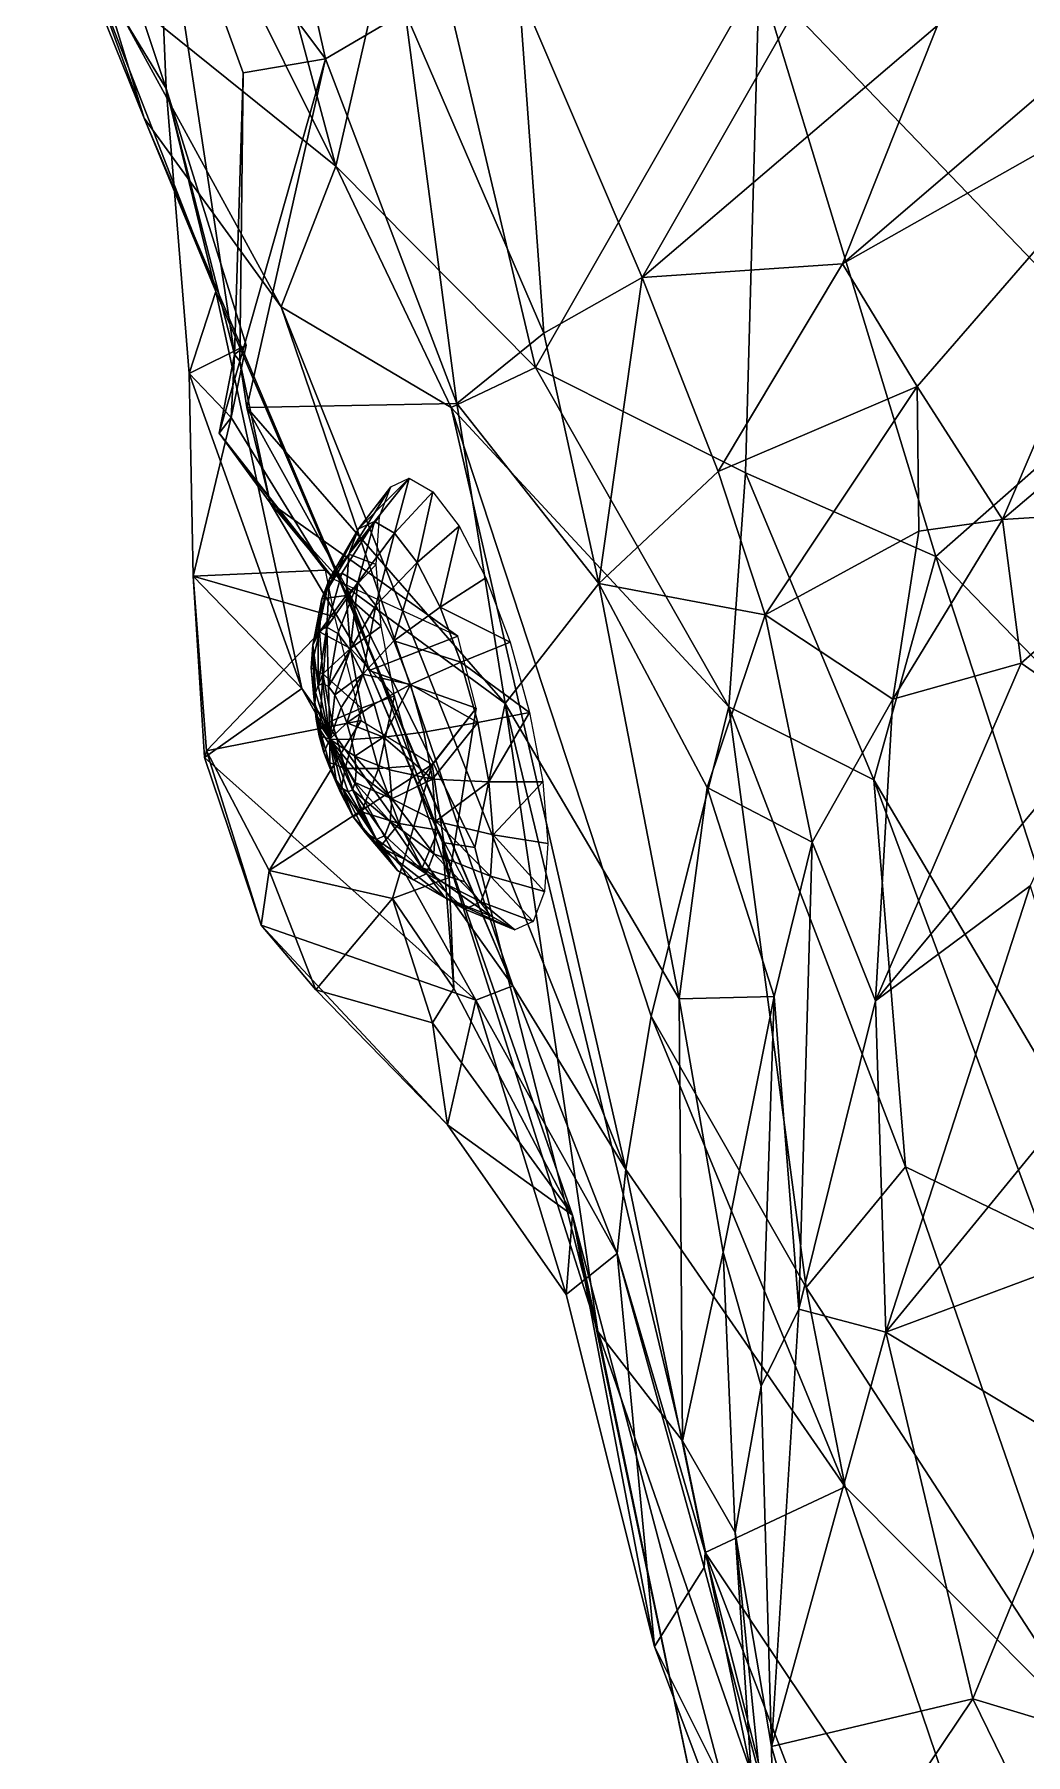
# Model space of a CAD drawing. Extents: x -0.4 to 0.4, y -0.75 to 1.84.
# Drawn here: x -0.1998 to -0.1147, y -0.6369 to -0.4892 of the extents above; entities that cross this region are included whole.
import ezdxf

# ---------------------------------------------------------------- set-up
doc = ezdxf.new("R2010")
doc.units = 0
doc.layers.add('MANATEE$$LWO', color=1, linetype='CONTINUOUS')

msp = doc.modelspace()

# ---------------------------------------------------------------- linework, layer by layer
at = {"layer": 'MANATEE$$LWO'}
for points in [[(-0.17388, -0.50053, 0.18269), (-0.18617, -0.45477, 0.1989), (-0.19819, -0.45156, 0.15964)], [(-0.19819, -0.45156, 0.15964), (-0.19405, -0.4843, 0.13689), (-0.17388, -0.50053, 0.18269)], [(-0.18617, -0.45477, 0.1989), (-0.17388, -0.50053, 0.18269), (-0.16747, -0.47255, 0.22395)], [(-0.13755, -0.48422, 0.25337), (-0.10467, -0.51845, 0.24496), (-0.10131, -0.46187, 0.29363)], [(-0.18038, -0.46618, 0.00885), (-0.17477, -0.49133, 0.00347), (-0.18935, -0.47182, 0.03013)], [(-0.18038, -0.46618, 0.00885), (-0.16793, -0.48732, -0.00857), (-0.17477, -0.49133, 0.00347)], [(-0.14759, -0.51008, -0.0391), (-0.15819, -0.48535, -0.02034), (-0.12403, -0.46887, -0.04854)], [(-0.12403, -0.46887, -0.04854), (-0.12224, -0.48845, -0.05827), (-0.14759, -0.51008, -0.0391)], [(-0.19614, -0.47073, 0.05605), (-0.18935, -0.47182, 0.03013), (-0.18846, -0.49386, 0.05348)], [(-0.18846, -0.49386, 0.05348), (-0.19549, -0.48229, 0.07885), (-0.19614, -0.47073, 0.05605)], [(-0.18258, -0.51669, 0.03654), (-0.18935, -0.47182, 0.03013), (-0.18185, -0.49253, 0.02209)], [(-0.18258, -0.51669, 0.03654), (-0.18846, -0.49386, 0.05348), (-0.18935, -0.47182, 0.03013)], [(-0.18935, -0.47182, 0.03013), (-0.17477, -0.49133, 0.00347), (-0.18185, -0.49253, 0.02209)], [(-0.19405, -0.4843, 0.13689), (-0.19976, -0.47307, 0.10329), (-0.19034, -0.49642, 0.11425)], [(-0.19034, -0.49642, 0.11425), (-0.19976, -0.47307, 0.10329), (-0.19549, -0.48229, 0.07885)], [(-0.16747, -0.47255, 0.22395), (-0.17388, -0.50053, 0.18269), (-0.15676, -0.5178, 0.20182)], [(-0.13755, -0.48422, 0.25337), (-0.16747, -0.47255, 0.22395), (-0.15676, -0.5178, 0.20182)], [(-0.0896, -0.47394, -0.09475), (-0.09991, -0.4917, -0.09409), (-0.1304, -0.50893, -0.06077)], [(-0.1304, -0.50893, -0.06077), (-0.12224, -0.48845, -0.05827), (-0.0896, -0.47394, -0.09475)], [(-0.18419, -0.51129, 0.07768), (-0.19549, -0.48229, 0.07885), (-0.18846, -0.49386, 0.05348)], [(-0.18419, -0.51129, 0.07768), (-0.19034, -0.49642, 0.11425), (-0.19549, -0.48229, 0.07885)], [(-0.17859, -0.5126, 0.14208), (-0.17388, -0.50053, 0.18269), (-0.19405, -0.4843, 0.13689)], [(-0.19405, -0.4843, 0.13689), (-0.19034, -0.49642, 0.11425), (-0.17859, -0.5126, 0.14208)], [(-0.15604, -0.51488, -0.02957), (-0.16793, -0.48732, -0.00857), (-0.15819, -0.48535, -0.02034)], [(-0.15819, -0.48535, -0.02034), (-0.14759, -0.51008, -0.0391), (-0.15604, -0.51488, -0.02957)], [(-0.13755, -0.48422, 0.25337), (-0.15676, -0.5178, 0.20182), (-0.13871, -0.52686, 0.21682)], [(-0.13871, -0.52686, 0.21682), (-0.12238, -0.53402, 0.22337), (-0.13755, -0.48422, 0.25337)], [(-0.10467, -0.51845, 0.24496), (-0.13755, -0.48422, 0.25337), (-0.12238, -0.53402, 0.22337)], [(-0.16793, -0.48732, -0.00857), (-0.16351, -0.52089, -0.01785), (-0.17477, -0.49133, 0.00347)], [(-0.16793, -0.48732, -0.00857), (-0.15604, -0.51488, -0.02957), (-0.16351, -0.52089, -0.01785)], [(-0.1304, -0.50893, -0.06077), (-0.14759, -0.51008, -0.0391), (-0.12224, -0.48845, -0.05827)], [(-0.18153, -0.52124, 0.01568), (-0.18212, -0.51726, 0.02477), (-0.17477, -0.49133, 0.00347)], [(-0.18212, -0.51726, 0.02477), (-0.18185, -0.49253, 0.02209), (-0.17477, -0.49133, 0.00347)], [(-0.17477, -0.49133, 0.00347), (-0.16351, -0.52089, -0.01785), (-0.18153, -0.52124, 0.01568)], [(-0.18212, -0.51726, 0.02477), (-0.18258, -0.51669, 0.03654), (-0.18185, -0.49253, 0.02209)], [(-0.124, -0.51945, -0.08477), (-0.1304, -0.50893, -0.06077), (-0.09991, -0.4917, -0.09409)], [(-0.11665, -0.53086, -0.11582), (-0.124, -0.51945, -0.08477), (-0.09991, -0.4917, -0.09409)], [(-0.09991, -0.4917, -0.09409), (-0.08948, -0.50779, -0.125), (-0.11665, -0.53086, -0.11582)], [(-0.18258, -0.51669, 0.03654), (-0.18158, -0.51591, 0.04548), (-0.18846, -0.49386, 0.05348)], [(-0.18846, -0.49386, 0.05348), (-0.18158, -0.51591, 0.04548), (-0.18647, -0.51832, 0.06366)], [(-0.18647, -0.51832, 0.06366), (-0.18419, -0.51129, 0.07768), (-0.18846, -0.49386, 0.05348)], [(-0.19034, -0.49642, 0.11425), (-0.18419, -0.51129, 0.07768), (-0.1587, -0.57087, 0.09367)], [(-0.1587, -0.57087, 0.09367), (-0.17859, -0.5126, 0.14208), (-0.19034, -0.49642, 0.11425)], [(-0.17388, -0.50053, 0.18269), (-0.17859, -0.5126, 0.14208), (-0.16398, -0.52124, 0.18027)], [(-0.15676, -0.5178, 0.20182), (-0.17388, -0.50053, 0.18269), (-0.16398, -0.52124, 0.18027)], [(-0.09974, -0.5298, -0.13708), (-0.11665, -0.53086, -0.11582), (-0.08948, -0.50779, -0.125)], [(-0.1304, -0.50893, -0.06077), (-0.14106, -0.52675, -0.05805), (-0.14759, -0.51008, -0.0391)], [(-0.1304, -0.50893, -0.06077), (-0.124, -0.51945, -0.08477), (-0.14106, -0.52675, -0.05805)], [(-0.15131, -0.53635, -0.04333), (-0.15604, -0.51488, -0.02957), (-0.14759, -0.51008, -0.0391)], [(-0.14759, -0.51008, -0.0391), (-0.14106, -0.52675, -0.05805), (-0.15131, -0.53635, -0.04333)], [(-0.1768, -0.54536, 0.06753), (-0.18419, -0.51129, 0.07768), (-0.18647, -0.51832, 0.06366)], [(-0.1587, -0.57087, 0.09367), (-0.18419, -0.51129, 0.07768), (-0.1768, -0.54536, 0.06753)], [(-0.17859, -0.5126, 0.14208), (-0.1587, -0.57087, 0.09367), (-0.14898, -0.58665, 0.09935)], [(-0.14898, -0.58665, 0.09935), (-0.16398, -0.52124, 0.18027), (-0.17859, -0.5126, 0.14208)], [(-0.15604, -0.51488, -0.02957), (-0.15131, -0.53635, -0.04333), (-0.16351, -0.52089, -0.01785)], [(-0.18288, -0.5221, 0.03929), (-0.18647, -0.51832, 0.06366), (-0.18158, -0.51591, 0.04548)], [(-0.18288, -0.5221, 0.03929), (-0.18158, -0.51591, 0.04548), (-0.18258, -0.51669, 0.03654)], [(-0.18389, -0.52345, 0.03334), (-0.18258, -0.51669, 0.03654), (-0.18212, -0.51726, 0.02477)], [(-0.18389, -0.52345, 0.03334), (-0.18288, -0.5221, 0.03929), (-0.18258, -0.51669, 0.03654)], [(-0.17951, -0.52943, 0.02019), (-0.18389, -0.52345, 0.03334), (-0.18212, -0.51726, 0.02477)], [(-0.17951, -0.52943, 0.02019), (-0.18212, -0.51726, 0.02477), (-0.18153, -0.52124, 0.01568)], [(-0.15676, -0.5178, 0.20182), (-0.16398, -0.52124, 0.18027), (-0.14015, -0.54692, 0.19239)], [(-0.13871, -0.52686, 0.21682), (-0.15676, -0.5178, 0.20182), (-0.14015, -0.54692, 0.19239)], [(-0.18613, -0.53573, 0.04372), (-0.18647, -0.51832, 0.06366), (-0.18288, -0.5221, 0.03929)], [(-0.18647, -0.51832, 0.06366), (-0.18613, -0.53573, 0.04372), (-0.1768, -0.54536, 0.06753)], [(-0.124, -0.51945, -0.08477), (-0.13704, -0.53904, -0.07638), (-0.14106, -0.52675, -0.05805)], [(-0.124, -0.51945, -0.08477), (-0.12383, -0.53186, -0.10394), (-0.13704, -0.53904, -0.07638)], [(-0.12383, -0.53186, -0.10394), (-0.124, -0.51945, -0.08477), (-0.11665, -0.53086, -0.11582)], [(-0.12238, -0.53402, 0.22337), (-0.09573, -0.56161, 0.21032), (-0.10467, -0.51845, 0.24496)], [(-0.18153, -0.52124, 0.01568), (-0.16351, -0.52089, -0.01785), (-0.15935, -0.54665, -0.02255)], [(-0.15935, -0.54665, -0.02255), (-0.16351, -0.52089, -0.01785), (-0.15131, -0.53635, -0.04333)], [(-0.18613, -0.53573, 0.04372), (-0.18288, -0.5221, 0.03929), (-0.1748, -0.5352, 0.03266)], [(-0.18288, -0.5221, 0.03929), (-0.18389, -0.52345, 0.03334), (-0.1748, -0.5352, 0.03266)], [(-0.173, -0.53663, 0.00484), (-0.18153, -0.52124, 0.01568), (-0.15935, -0.54665, -0.02255)], [(-0.17951, -0.52943, 0.02019), (-0.18153, -0.52124, 0.01568), (-0.173, -0.53663, 0.00484)], [(-0.14681, -0.57349, 0.13195), (-0.16398, -0.52124, 0.18027), (-0.14898, -0.58665, 0.09935)], [(-0.16398, -0.52124, 0.18027), (-0.14681, -0.57349, 0.13195), (-0.14015, -0.54692, 0.19239)], [(-0.18389, -0.52345, 0.03334), (-0.17951, -0.52943, 0.02019), (-0.17402, -0.536, 0.02764)], [(-0.1748, -0.5352, 0.03266), (-0.18389, -0.52345, 0.03334), (-0.17402, -0.536, 0.02764)], [(-0.15131, -0.53635, -0.04333), (-0.14106, -0.52675, -0.05805), (-0.13704, -0.53904, -0.07638)], [(-0.14015, -0.54692, 0.19239), (-0.1277, -0.55319, 0.19913), (-0.13871, -0.52686, 0.21682)], [(-0.12238, -0.53402, 0.22337), (-0.13871, -0.52686, 0.21682), (-0.1277, -0.55319, 0.19913)], [(-0.17193, -0.53165, 0.02949), (-0.17277, -0.53384, 0.03433), (-0.16916, -0.52804, 0.03112)], [(-0.17277, -0.53384, 0.03433), (-0.17014, -0.53059, 0.03675), (-0.16916, -0.52804, 0.03112)], [(-0.17058, -0.53102, 0.02433), (-0.17193, -0.53165, 0.02949), (-0.16759, -0.52731, 0.0251)], [(-0.17193, -0.53165, 0.02949), (-0.16916, -0.52804, 0.03112), (-0.16759, -0.52731, 0.0251)], [(-0.17058, -0.53102, 0.02433), (-0.16759, -0.52731, 0.0251), (-0.16885, -0.53203, 0.01934)], [(-0.16557, -0.52848, 0.01928), (-0.16885, -0.53203, 0.01934), (-0.16759, -0.52731, 0.0251)], [(-0.16885, -0.53203, 0.01934), (-0.16557, -0.52848, 0.01928), (-0.16691, -0.53456, 0.01502)], [(-0.16331, -0.53143, 0.01425), (-0.16691, -0.53456, 0.01502), (-0.16557, -0.52848, 0.01928)], [(-0.17951, -0.52943, 0.02019), (-0.17103, -0.54383, 0.01172), (-0.16342, -0.54087, 0.02213)], [(-0.17402, -0.536, 0.02764), (-0.17951, -0.52943, 0.02019), (-0.16342, -0.54087, 0.02213)], [(-0.17103, -0.54383, 0.01172), (-0.17951, -0.52943, 0.02019), (-0.173, -0.53663, 0.00484)], [(-0.11665, -0.53086, -0.11582), (-0.09974, -0.5298, -0.13708), (-0.11506, -0.54319, -0.13652)], [(-0.10774, -0.54827, -0.14558), (-0.11506, -0.54319, -0.13652), (-0.09974, -0.5298, -0.13708)], [(-0.17336, -0.53546, 0.02365), (-0.17443, -0.53595, 0.02773), (-0.17058, -0.53102, 0.02433)], [(-0.17443, -0.53595, 0.02773), (-0.17193, -0.53165, 0.02949), (-0.17058, -0.53102, 0.02433)], [(-0.17336, -0.53546, 0.02365), (-0.17058, -0.53102, 0.02433), (-0.17199, -0.53625, 0.0197)], [(-0.17014, -0.53059, 0.03675), (-0.17277, -0.53384, 0.03433), (-0.17042, -0.53472, 0.04145)], [(-0.16885, -0.53203, 0.01934), (-0.17199, -0.53625, 0.0197), (-0.17058, -0.53102, 0.02433)], [(-0.16691, -0.53456, 0.01502), (-0.16331, -0.53143, 0.01425), (-0.16494, -0.53838, 0.01178)], [(-0.16102, -0.53587, 0.01047), (-0.16494, -0.53838, 0.01178), (-0.16331, -0.53143, 0.01425)], [(-0.11665, -0.53086, -0.11582), (-0.11506, -0.54319, -0.13652), (-0.12607, -0.54628, -0.11403)], [(-0.12607, -0.54628, -0.11403), (-0.12383, -0.53186, -0.10394), (-0.11665, -0.53086, -0.11582)], [(-0.17443, -0.53595, 0.02773), (-0.17509, -0.53768, 0.03156), (-0.17193, -0.53165, 0.02949)], [(-0.17509, -0.53768, 0.03156), (-0.17277, -0.53384, 0.03433), (-0.17193, -0.53165, 0.02949)], [(-0.17199, -0.53625, 0.0197), (-0.16885, -0.53203, 0.01934), (-0.17046, -0.53825, 0.01628)], [(-0.16691, -0.53456, 0.01502), (-0.17046, -0.53825, 0.01628), (-0.16885, -0.53203, 0.01934)], [(-0.13704, -0.53904, -0.07638), (-0.12383, -0.53186, -0.10394), (-0.12607, -0.54628, -0.11403)], [(-0.17277, -0.53384, 0.03433), (-0.17509, -0.53768, 0.03156), (-0.17301, -0.53739, 0.03836)], [(-0.17301, -0.53739, 0.03836), (-0.17042, -0.53472, 0.04145), (-0.17277, -0.53384, 0.03433)], [(-0.12238, -0.53402, 0.22337), (-0.1277, -0.55319, 0.19913), (-0.10197, -0.59679, 0.17494)], [(-0.09573, -0.56161, 0.21032), (-0.12238, -0.53402, 0.22337), (-0.10197, -0.59679, 0.17494)], [(-0.17399, -0.53922, 0.03457), (-0.18613, -0.53573, 0.04372), (-0.1748, -0.5352, 0.03266)], [(-0.185, -0.55072, 0.04455), (-0.18613, -0.53573, 0.04372), (-0.17399, -0.53922, 0.03457)], [(-0.18517, -0.55128, 0.048), (-0.1768, -0.54536, 0.06753), (-0.18613, -0.53573, 0.04372)], [(-0.185, -0.55072, 0.04455), (-0.18517, -0.55128, 0.048), (-0.18613, -0.53573, 0.04372)], [(-0.17336, -0.53546, 0.02365), (-0.17466, -0.5401, 0.02343), (-0.17443, -0.53595, 0.02773)], [(-0.17466, -0.5401, 0.02343), (-0.17336, -0.53546, 0.02365), (-0.17199, -0.53625, 0.0197)], [(-0.17042, -0.53472, 0.04145), (-0.17301, -0.53739, 0.03836), (-0.16998, -0.54002, 0.04475)], [(-0.17046, -0.53825, 0.01628), (-0.16691, -0.53456, 0.01502), (-0.1689, -0.54127, 0.01372)], [(-0.16494, -0.53838, 0.01178), (-0.1689, -0.54127, 0.01372), (-0.16691, -0.53456, 0.01502)], [(-0.16494, -0.53838, 0.01178), (-0.16102, -0.53587, 0.01047), (-0.15893, -0.54138, 0.00834)], [(-0.1754, -0.54045, 0.02625), (-0.17586, -0.54165, 0.0289), (-0.17443, -0.53595, 0.02773)], [(-0.17586, -0.54165, 0.0289), (-0.17509, -0.53768, 0.03156), (-0.17443, -0.53595, 0.02773)], [(-0.1754, -0.54045, 0.02625), (-0.17443, -0.53595, 0.02773), (-0.17466, -0.5401, 0.02343)], [(-0.17371, -0.54065, 0.0207), (-0.17466, -0.5401, 0.02343), (-0.17199, -0.53625, 0.0197)], [(-0.17371, -0.54065, 0.0207), (-0.17199, -0.53625, 0.0197), (-0.17265, -0.54204, 0.01833)], [(-0.16474, -0.55858, 0.00351), (-0.173, -0.53663, 0.00484), (-0.16194, -0.55902, -0.00989)], [(-0.173, -0.53663, 0.00484), (-0.15935, -0.54665, -0.02255), (-0.16194, -0.55902, -0.00989)], [(-0.17103, -0.54383, 0.01172), (-0.173, -0.53663, 0.00484), (-0.16474, -0.55858, 0.00351)], [(-0.17046, -0.53825, 0.01628), (-0.17265, -0.54204, 0.01833), (-0.17199, -0.53625, 0.0197)], [(-0.15935, -0.54665, -0.02255), (-0.15131, -0.53635, -0.04333), (-0.14442, -0.57198, -0.05958)], [(-0.15131, -0.53635, -0.04333), (-0.13704, -0.53904, -0.07638), (-0.14202, -0.55385, -0.06988)], [(-0.14202, -0.55385, -0.06988), (-0.14442, -0.57198, -0.05958), (-0.15131, -0.53635, -0.04333)], [(-0.17509, -0.53768, 0.03156), (-0.17586, -0.54165, 0.0289), (-0.17528, -0.54049, 0.03475)], [(-0.17528, -0.54049, 0.03475), (-0.17301, -0.53739, 0.03836), (-0.17509, -0.53768, 0.03156)], [(-0.17301, -0.53739, 0.03836), (-0.17528, -0.54049, 0.03475), (-0.17263, -0.54193, 0.04119)], [(-0.17263, -0.54193, 0.04119), (-0.16998, -0.54002, 0.04475), (-0.17301, -0.53739, 0.03836)], [(-0.17265, -0.54204, 0.01833), (-0.17046, -0.53825, 0.01628), (-0.17158, -0.54413, 0.01656)], [(-0.1689, -0.54127, 0.01372), (-0.17158, -0.54413, 0.01656), (-0.17046, -0.53825, 0.01628)], [(-0.1689, -0.54127, 0.01372), (-0.16494, -0.53838, 0.01178), (-0.16315, -0.5431, 0.00995)], [(-0.16315, -0.5431, 0.00995), (-0.16494, -0.53838, 0.01178), (-0.15893, -0.54138, 0.00834)], [(-0.17399, -0.53922, 0.03457), (-0.17172, -0.54811, 0.03336), (-0.185, -0.55072, 0.04455)], [(-0.17539, -0.5451, 0.02495), (-0.1754, -0.54045, 0.02625), (-0.17466, -0.5401, 0.02343)], [(-0.17501, -0.54492, 0.0235), (-0.17539, -0.5451, 0.02495), (-0.17466, -0.5401, 0.02343)], [(-0.17501, -0.54492, 0.0235), (-0.17466, -0.5401, 0.02343), (-0.17452, -0.5452, 0.02211)], [(-0.17371, -0.54065, 0.0207), (-0.17452, -0.5452, 0.02211), (-0.17466, -0.5401, 0.02343)], [(-0.16998, -0.54002, 0.04475), (-0.17263, -0.54193, 0.04119), (-0.16886, -0.54598, 0.04634)], [(-0.14202, -0.55385, -0.06988), (-0.13704, -0.53904, -0.07638), (-0.13301, -0.55856, -0.10211)], [(-0.13301, -0.55856, -0.10211), (-0.13704, -0.53904, -0.07638), (-0.12607, -0.54628, -0.11403)], [(-0.17599, -0.54359, 0.03111), (-0.17528, -0.54049, 0.03475), (-0.17586, -0.54165, 0.0289)], [(-0.17528, -0.54049, 0.03475), (-0.17599, -0.54359, 0.03111), (-0.17499, -0.54409, 0.03699)], [(-0.17569, -0.5467, 0.02743), (-0.17599, -0.54359, 0.03111), (-0.17586, -0.54165, 0.0289)], [(-0.1754, -0.54045, 0.02625), (-0.17539, -0.5451, 0.02495), (-0.17586, -0.54165, 0.0289)], [(-0.17562, -0.54571, 0.0263), (-0.17586, -0.54165, 0.0289), (-0.17539, -0.5451, 0.02495)], [(-0.17562, -0.54571, 0.0263), (-0.17569, -0.5467, 0.02743), (-0.17586, -0.54165, 0.0289)], [(-0.17499, -0.54409, 0.03699), (-0.17263, -0.54193, 0.04119), (-0.17528, -0.54049, 0.03475)], [(-0.17452, -0.5452, 0.02211), (-0.17371, -0.54065, 0.0207), (-0.17265, -0.54204, 0.01833)], [(-0.17158, -0.54413, 0.01656), (-0.1689, -0.54127, 0.01372), (-0.16749, -0.54501, 0.01228)], [(-0.16185, -0.54704, 0.02124), (-0.16342, -0.54087, 0.02213), (-0.17103, -0.54383, 0.01172)], [(-0.16749, -0.54501, 0.01228), (-0.1689, -0.54127, 0.01372), (-0.16315, -0.5431, 0.00995)], [(-0.15893, -0.54138, 0.00834), (-0.15725, -0.54741, 0.00805), (-0.16315, -0.5431, 0.00995)], [(-0.17499, -0.54409, 0.03699), (-0.17168, -0.54705, 0.04255), (-0.17263, -0.54193, 0.04119)], [(-0.17398, -0.54591, 0.0209), (-0.17452, -0.5452, 0.02211), (-0.17265, -0.54204, 0.01833)], [(-0.17398, -0.54591, 0.0209), (-0.17265, -0.54204, 0.01833), (-0.17158, -0.54413, 0.01656)], [(-0.17168, -0.54705, 0.04255), (-0.16886, -0.54598, 0.04634), (-0.17263, -0.54193, 0.04119)], [(-0.16749, -0.54501, 0.01228), (-0.16315, -0.5431, 0.00995), (-0.16171, -0.54827, 0.0097)], [(-0.16171, -0.54827, 0.0097), (-0.16315, -0.5431, 0.00995), (-0.15725, -0.54741, 0.00805)], [(-0.12757, -0.57216, -0.13156), (-0.11506, -0.54319, -0.13652), (-0.10774, -0.54827, -0.14558)], [(-0.12757, -0.57216, -0.13156), (-0.12607, -0.54628, -0.11403), (-0.11506, -0.54319, -0.13652)], [(-0.17569, -0.5467, 0.02743), (-0.17558, -0.54798, 0.02822), (-0.17599, -0.54359, 0.03111)], [(-0.17558, -0.54798, 0.02822), (-0.17578, -0.54608, 0.03266), (-0.17599, -0.54359, 0.03111)], [(-0.17578, -0.54608, 0.03266), (-0.17499, -0.54409, 0.03699), (-0.17599, -0.54359, 0.03111)], [(-0.17578, -0.54608, 0.03266), (-0.17526, -0.54887, 0.0334), (-0.17499, -0.54409, 0.03699)], [(-0.17526, -0.54887, 0.0334), (-0.17423, -0.54813, 0.03806), (-0.17499, -0.54409, 0.03699)], [(-0.17423, -0.54813, 0.03806), (-0.17168, -0.54705, 0.04255), (-0.17499, -0.54409, 0.03699)], [(-0.17343, -0.54698, 0.01999), (-0.17398, -0.54591, 0.0209), (-0.17158, -0.54413, 0.01656)], [(-0.17343, -0.54698, 0.01999), (-0.17158, -0.54413, 0.01656), (-0.17293, -0.5483, 0.01948)], [(-0.17059, -0.54671, 0.01556), (-0.17293, -0.5483, 0.01948), (-0.17158, -0.54413, 0.01656)], [(-0.17059, -0.54671, 0.01556), (-0.17158, -0.54413, 0.01656), (-0.16749, -0.54501, 0.01228)], [(-0.17103, -0.54383, 0.01172), (-0.16691, -0.5536, 0.01078), (-0.16185, -0.54704, 0.02124)], [(-0.16691, -0.5536, 0.01078), (-0.17103, -0.54383, 0.01172), (-0.16474, -0.55858, 0.00351)], [(-0.1768, -0.54536, 0.06753), (-0.18517, -0.55128, 0.048), (-0.16188, -0.5721, 0.06063)], [(-0.16188, -0.5721, 0.06063), (-0.1587, -0.57087, 0.09367), (-0.1768, -0.54536, 0.06753)], [(-0.17578, -0.54608, 0.03266), (-0.17558, -0.54798, 0.02822), (-0.17526, -0.54887, 0.0334)], [(-0.17569, -0.5467, 0.02743), (-0.17562, -0.54571, 0.0263), (-0.17439, -0.5497, 0.02387)], [(-0.17562, -0.54571, 0.0263), (-0.17539, -0.5451, 0.02495), (-0.17439, -0.5497, 0.02387)], [(-0.17539, -0.5451, 0.02495), (-0.17501, -0.54492, 0.0235), (-0.17439, -0.5497, 0.02387)], [(-0.17501, -0.54492, 0.0235), (-0.17452, -0.5452, 0.02211), (-0.17439, -0.5497, 0.02387)], [(-0.17452, -0.5452, 0.02211), (-0.17398, -0.54591, 0.0209), (-0.17439, -0.5497, 0.02387)], [(-0.17398, -0.54591, 0.0209), (-0.17343, -0.54698, 0.01999), (-0.17439, -0.5497, 0.02387)], [(-0.17168, -0.54705, 0.04255), (-0.17023, -0.55222, 0.04231), (-0.16886, -0.54598, 0.04634)], [(-0.17059, -0.54671, 0.01556), (-0.16749, -0.54501, 0.01228), (-0.1698, -0.54954, 0.01542)], [(-0.17023, -0.55222, 0.04231), (-0.16718, -0.552, 0.04605), (-0.16886, -0.54598, 0.04634)], [(-0.16634, -0.5491, 0.01208), (-0.1698, -0.54954, 0.01542), (-0.16749, -0.54501, 0.01228)], [(-0.16634, -0.5491, 0.01208), (-0.16749, -0.54501, 0.01228), (-0.16171, -0.54827, 0.0097)], [(-0.17558, -0.54798, 0.02822), (-0.17569, -0.5467, 0.02743), (-0.17439, -0.5497, 0.02387)], [(-0.17343, -0.54698, 0.01999), (-0.17293, -0.5483, 0.01948), (-0.17439, -0.5497, 0.02387)], [(-0.17423, -0.54813, 0.03806), (-0.17308, -0.55222, 0.03787), (-0.17168, -0.54705, 0.04255)], [(-0.17308, -0.55222, 0.03787), (-0.17023, -0.55222, 0.04231), (-0.17168, -0.54705, 0.04255)], [(-0.17059, -0.54671, 0.01556), (-0.1698, -0.54954, 0.01542), (-0.17293, -0.5483, 0.01948)], [(-0.16691, -0.5536, 0.01078), (-0.16415, -0.56158, 0.01984), (-0.16185, -0.54704, 0.02124)], [(-0.16562, -0.55187, 0.02752), (-0.16185, -0.54704, 0.02124), (-0.16415, -0.56158, 0.01984)], [(-0.15935, -0.54665, -0.02255), (-0.15139, -0.60055, -0.01799), (-0.16194, -0.55902, -0.00989)], [(-0.16171, -0.54827, 0.0097), (-0.15725, -0.54741, 0.00805), (-0.16075, -0.55338, 0.01106)], [(-0.15613, -0.55336, 0.00964), (-0.16075, -0.55338, 0.01106), (-0.15725, -0.54741, 0.00805)], [(-0.14442, -0.57198, -0.05958), (-0.14414, -0.60994, -0.04409), (-0.15935, -0.54665, -0.02255)], [(-0.15139, -0.60055, -0.01799), (-0.15935, -0.54665, -0.02255), (-0.14414, -0.60994, -0.04409)], [(-0.13351, -0.59678, 0.1238), (-0.14015, -0.54692, 0.19239), (-0.14681, -0.57349, 0.13195)], [(-0.12498, -0.58642, 0.15944), (-0.14015, -0.54692, 0.19239), (-0.13351, -0.59678, 0.1238)], [(-0.14015, -0.54692, 0.19239), (-0.12498, -0.58642, 0.15944), (-0.1277, -0.55319, 0.19913)], [(-0.13301, -0.55856, -0.10211), (-0.12607, -0.54628, -0.11403), (-0.12757, -0.57216, -0.13156)], [(-0.17962, -0.56097, 0.04154), (-0.185, -0.55072, 0.04455), (-0.17172, -0.54811, 0.03336)], [(-0.17172, -0.54811, 0.03336), (-0.16562, -0.55187, 0.02752), (-0.17962, -0.56097, 0.04154)], [(-0.17531, -0.54941, 0.0286), (-0.17558, -0.54798, 0.02822), (-0.17439, -0.5497, 0.02387)], [(-0.17531, -0.54941, 0.0286), (-0.17526, -0.54887, 0.0334), (-0.17558, -0.54798, 0.02822)], [(-0.17531, -0.54941, 0.0286), (-0.17491, -0.55085, 0.02853), (-0.17526, -0.54887, 0.0334)], [(-0.17423, -0.54813, 0.03806), (-0.17526, -0.54887, 0.0334), (-0.17308, -0.55222, 0.03787)], [(-0.17491, -0.55085, 0.02853), (-0.17447, -0.5517, 0.03327), (-0.17526, -0.54887, 0.0334)], [(-0.17447, -0.5517, 0.03327), (-0.17308, -0.55222, 0.03787), (-0.17526, -0.54887, 0.0334)], [(-0.17293, -0.5483, 0.01948), (-0.17253, -0.54975, 0.01941), (-0.17439, -0.5497, 0.02387)], [(-0.17253, -0.54975, 0.01941), (-0.17293, -0.5483, 0.01948), (-0.1698, -0.54954, 0.01542)], [(-0.1698, -0.54954, 0.01542), (-0.16634, -0.5491, 0.01208), (-0.16559, -0.55314, 0.01316)], [(-0.16634, -0.5491, 0.01208), (-0.16171, -0.54827, 0.0097), (-0.16559, -0.55314, 0.01316)], [(-0.16075, -0.55338, 0.01106), (-0.16559, -0.55314, 0.01316), (-0.16171, -0.54827, 0.0097)], [(-0.10774, -0.54827, -0.14558), (-0.1143, -0.56231, -0.15737), (-0.12757, -0.57216, -0.13156)], [(-0.17491, -0.55085, 0.02853), (-0.17531, -0.54941, 0.0286), (-0.17439, -0.5497, 0.02387)], [(-0.17441, -0.55217, 0.02802), (-0.17491, -0.55085, 0.02853), (-0.17439, -0.5497, 0.02387)], [(-0.17386, -0.55324, 0.02711), (-0.17441, -0.55217, 0.02802), (-0.17439, -0.5497, 0.02387)], [(-0.17332, -0.55395, 0.0259), (-0.17386, -0.55324, 0.02711), (-0.17439, -0.5497, 0.02387)], [(-0.17283, -0.55423, 0.02451), (-0.17332, -0.55395, 0.0259), (-0.17439, -0.5497, 0.02387)], [(-0.17245, -0.55406, 0.02306), (-0.17283, -0.55423, 0.02451), (-0.17439, -0.5497, 0.02387)], [(-0.17222, -0.55344, 0.02171), (-0.17245, -0.55406, 0.02306), (-0.17439, -0.5497, 0.02387)], [(-0.17215, -0.55245, 0.02058), (-0.17222, -0.55344, 0.02171), (-0.17439, -0.5497, 0.02387)], [(-0.17226, -0.55118, 0.01979), (-0.17215, -0.55245, 0.02058), (-0.17439, -0.5497, 0.02387)], [(-0.17253, -0.54975, 0.01941), (-0.17226, -0.55118, 0.01979), (-0.17439, -0.5497, 0.02387)], [(-0.17253, -0.54975, 0.01941), (-0.1698, -0.54954, 0.01542), (-0.17226, -0.55118, 0.01979)], [(-0.16928, -0.55234, 0.01617), (-0.17226, -0.55118, 0.01979), (-0.1698, -0.54954, 0.01542)], [(-0.16928, -0.55234, 0.01617), (-0.1698, -0.54954, 0.01542), (-0.16559, -0.55314, 0.01316)], [(-0.18517, -0.55128, 0.048), (-0.185, -0.55072, 0.04455), (-0.18028, -0.56568, 0.04607)], [(-0.18028, -0.56568, 0.04607), (-0.16188, -0.5721, 0.06063), (-0.18517, -0.55128, 0.048)], [(-0.17962, -0.56097, 0.04154), (-0.18028, -0.56568, 0.04607), (-0.185, -0.55072, 0.04455)], [(-0.16901, -0.56337, 0.02676), (-0.17962, -0.56097, 0.04154), (-0.16562, -0.55187, 0.02752)], [(-0.17447, -0.5517, 0.03327), (-0.17491, -0.55085, 0.02853), (-0.17349, -0.55429, 0.03226)], [(-0.17441, -0.55217, 0.02802), (-0.17349, -0.55429, 0.03226), (-0.17491, -0.55085, 0.02853)], [(-0.17447, -0.5517, 0.03327), (-0.17349, -0.55429, 0.03226), (-0.17308, -0.55222, 0.03787)], [(-0.17215, -0.55245, 0.02058), (-0.17226, -0.55118, 0.01979), (-0.16907, -0.55483, 0.01772)], [(-0.17226, -0.55118, 0.01979), (-0.16928, -0.55234, 0.01617), (-0.16907, -0.55483, 0.01772)], [(-0.17023, -0.55222, 0.04231), (-0.16844, -0.55694, 0.04047), (-0.16718, -0.552, 0.04605)], [(-0.16415, -0.56158, 0.01984), (-0.16901, -0.56337, 0.02676), (-0.16562, -0.55187, 0.02752)], [(-0.16844, -0.55694, 0.04047), (-0.16509, -0.55751, 0.04391), (-0.16718, -0.552, 0.04605)], [(-0.17349, -0.55429, 0.03226), (-0.17441, -0.55217, 0.02802), (-0.17241, -0.55638, 0.03049)], [(-0.17386, -0.55324, 0.02711), (-0.17241, -0.55638, 0.03049), (-0.17441, -0.55217, 0.02802)], [(-0.17386, -0.55324, 0.02711), (-0.17332, -0.55395, 0.0259), (-0.17241, -0.55638, 0.03049)], [(-0.17349, -0.55429, 0.03226), (-0.17167, -0.55595, 0.03642), (-0.17308, -0.55222, 0.03787)], [(-0.17308, -0.55222, 0.03787), (-0.17167, -0.55595, 0.03642), (-0.17023, -0.55222, 0.04231)], [(-0.17222, -0.55344, 0.02171), (-0.16921, -0.55677, 0.01992), (-0.17245, -0.55406, 0.02306)], [(-0.17215, -0.55245, 0.02058), (-0.16907, -0.55483, 0.01772), (-0.17222, -0.55344, 0.02171)], [(-0.16921, -0.55677, 0.01992), (-0.17222, -0.55344, 0.02171), (-0.16907, -0.55483, 0.01772)], [(-0.17167, -0.55595, 0.03642), (-0.16844, -0.55694, 0.04047), (-0.17023, -0.55222, 0.04231)], [(-0.16928, -0.55234, 0.01617), (-0.16559, -0.55314, 0.01316), (-0.16907, -0.55483, 0.01772)], [(-0.16529, -0.55674, 0.0154), (-0.16907, -0.55483, 0.01772), (-0.16559, -0.55314, 0.01316)], [(-0.16415, -0.56158, 0.01984), (-0.16691, -0.5536, 0.01078), (-0.16474, -0.55858, 0.00351)], [(-0.16559, -0.55314, 0.01316), (-0.16075, -0.55338, 0.01106), (-0.16529, -0.55674, 0.0154)], [(-0.16037, -0.55793, 0.0139), (-0.16529, -0.55674, 0.0154), (-0.16075, -0.55338, 0.01106)], [(-0.16075, -0.55338, 0.01106), (-0.15613, -0.55336, 0.00964), (-0.16037, -0.55793, 0.0139)], [(-0.15569, -0.55866, 0.01294), (-0.16037, -0.55793, 0.0139), (-0.15613, -0.55336, 0.00964)], [(-0.10197, -0.59679, 0.17494), (-0.1277, -0.55319, 0.19913), (-0.1133, -0.59207, 0.16894)], [(-0.12498, -0.58642, 0.15944), (-0.1133, -0.59207, 0.16894), (-0.1277, -0.55319, 0.19913)], [(-0.17349, -0.55429, 0.03226), (-0.17241, -0.55638, 0.03049), (-0.17167, -0.55595, 0.03642)], [(-0.17332, -0.55395, 0.0259), (-0.17135, -0.55776, 0.02813), (-0.17241, -0.55638, 0.03049)], [(-0.17135, -0.55776, 0.02813), (-0.17332, -0.55395, 0.0259), (-0.1704, -0.55831, 0.0254)], [(-0.17283, -0.55423, 0.02451), (-0.1704, -0.55831, 0.0254), (-0.17332, -0.55395, 0.0259)], [(-0.17283, -0.55423, 0.02451), (-0.17245, -0.55406, 0.02306), (-0.1704, -0.55831, 0.0254)], [(-0.17245, -0.55406, 0.02306), (-0.16967, -0.55797, 0.02257), (-0.1704, -0.55831, 0.0254)], [(-0.16967, -0.55797, 0.02257), (-0.17245, -0.55406, 0.02306), (-0.16921, -0.55677, 0.01992)], [(-0.16921, -0.55677, 0.01992), (-0.16907, -0.55483, 0.01772), (-0.16548, -0.55954, 0.01859)], [(-0.16907, -0.55483, 0.01772), (-0.16529, -0.55674, 0.0154), (-0.16548, -0.55954, 0.01859)], [(-0.14442, -0.57198, -0.05958), (-0.14202, -0.55385, -0.06988), (-0.13625, -0.57179, -0.09191)], [(-0.13301, -0.55856, -0.10211), (-0.13625, -0.57179, -0.09191), (-0.14202, -0.55385, -0.06988)], [(-0.17241, -0.55638, 0.03049), (-0.17011, -0.55897, 0.03386), (-0.17167, -0.55595, 0.03642)], [(-0.17011, -0.55897, 0.03386), (-0.17241, -0.55638, 0.03049), (-0.16858, -0.56097, 0.03044)], [(-0.17135, -0.55776, 0.02813), (-0.16858, -0.56097, 0.03044), (-0.17241, -0.55638, 0.03049)], [(-0.17167, -0.55595, 0.03642), (-0.17011, -0.55897, 0.03386), (-0.16844, -0.55694, 0.04047)], [(-0.17135, -0.55776, 0.02813), (-0.1704, -0.55831, 0.0254), (-0.16858, -0.56097, 0.03044)], [(-0.16967, -0.55797, 0.02257), (-0.16614, -0.56127, 0.02241), (-0.1704, -0.55831, 0.0254)], [(-0.17011, -0.55897, 0.03386), (-0.16648, -0.56075, 0.03724), (-0.16844, -0.55694, 0.04047)], [(-0.16967, -0.55797, 0.02257), (-0.16921, -0.55677, 0.01992), (-0.16614, -0.56127, 0.02241)], [(-0.16921, -0.55677, 0.01992), (-0.16548, -0.55954, 0.01859), (-0.16614, -0.56127, 0.02241)], [(-0.16844, -0.55694, 0.04047), (-0.16648, -0.56075, 0.03724), (-0.16509, -0.55751, 0.04391)], [(-0.16648, -0.56075, 0.03724), (-0.1628, -0.56195, 0.04014), (-0.16509, -0.55751, 0.04391)], [(-0.16548, -0.55954, 0.01859), (-0.16529, -0.55674, 0.0154), (-0.16062, -0.56147, 0.01793)], [(-0.16529, -0.55674, 0.0154), (-0.16037, -0.55793, 0.0139), (-0.16062, -0.56147, 0.01793)], [(-0.16062, -0.56147, 0.01793), (-0.16037, -0.55793, 0.0139), (-0.15598, -0.56279, 0.01764)], [(-0.16037, -0.55793, 0.0139), (-0.15569, -0.55866, 0.01294), (-0.15598, -0.56279, 0.01764)], [(-0.1704, -0.55831, 0.0254), (-0.16721, -0.56177, 0.0265), (-0.16858, -0.56097, 0.03044)], [(-0.1704, -0.55831, 0.0254), (-0.16614, -0.56127, 0.02241), (-0.16721, -0.56177, 0.0265)], [(-0.16648, -0.56075, 0.03724), (-0.17011, -0.55897, 0.03386), (-0.16453, -0.56329, 0.03291)], [(-0.16858, -0.56097, 0.03044), (-0.16453, -0.56329, 0.03291), (-0.17011, -0.55897, 0.03386)], [(-0.16474, -0.55858, 0.00351), (-0.15357, -0.59056, 0.01142), (-0.16375, -0.5711, 0.01623)], [(-0.16474, -0.55858, 0.00351), (-0.16375, -0.5711, 0.01623), (-0.16415, -0.56158, 0.01984)], [(-0.15139, -0.60055, -0.01799), (-0.16474, -0.55858, 0.00351), (-0.16194, -0.55902, -0.00989)], [(-0.15357, -0.59056, 0.01142), (-0.16474, -0.55858, 0.00351), (-0.15139, -0.60055, -0.01799)], [(-0.13415, -0.59864, -0.12067), (-0.13625, -0.57179, -0.09191), (-0.13301, -0.55856, -0.10211)], [(-0.12757, -0.57216, -0.13156), (-0.13415, -0.59864, -0.12067), (-0.13301, -0.55856, -0.10211)], [(-0.18028, -0.56568, 0.04607), (-0.17962, -0.56097, 0.04154), (-0.17561, -0.57122, 0.03665)], [(-0.16901, -0.56337, 0.02676), (-0.17561, -0.57122, 0.03665), (-0.17962, -0.56097, 0.04154)], [(-0.16453, -0.56329, 0.03291), (-0.16858, -0.56097, 0.03044), (-0.1628, -0.56429, 0.02793)], [(-0.16721, -0.56177, 0.0265), (-0.1628, -0.56429, 0.02793), (-0.16858, -0.56097, 0.03044)], [(-0.1628, -0.56195, 0.04014), (-0.16648, -0.56075, 0.03724), (-0.16054, -0.56491, 0.0351)], [(-0.16453, -0.56329, 0.03291), (-0.16054, -0.56491, 0.0351), (-0.16648, -0.56075, 0.03724)], [(-0.16614, -0.56127, 0.02241), (-0.16548, -0.55954, 0.01859), (-0.16145, -0.56367, 0.02276)], [(-0.16548, -0.55954, 0.01859), (-0.16062, -0.56147, 0.01793), (-0.16145, -0.56367, 0.02276)], [(-0.16901, -0.56337, 0.02676), (-0.16415, -0.56158, 0.01984), (-0.16375, -0.5711, 0.01623)], [(-0.16721, -0.56177, 0.0265), (-0.16614, -0.56127, 0.02241), (-0.1628, -0.56429, 0.02793)], [(-0.16614, -0.56127, 0.02241), (-0.16145, -0.56367, 0.02276), (-0.1628, -0.56429, 0.02793)], [(-0.16145, -0.56367, 0.02276), (-0.16062, -0.56147, 0.01793), (-0.15695, -0.56535, 0.02327)], [(-0.16062, -0.56147, 0.01793), (-0.15598, -0.56279, 0.01764), (-0.15695, -0.56535, 0.02327)], [(-0.1143, -0.56231, -0.15737), (-0.12669, -0.60061, -0.14446), (-0.12757, -0.57216, -0.13156)], [(-0.1143, -0.56231, -0.15737), (-0.10905, -0.57905, -0.17068), (-0.12669, -0.60061, -0.14446)], [(-0.17561, -0.57122, 0.03665), (-0.16901, -0.56337, 0.02676), (-0.1656, -0.57406, 0.02658)], [(-0.16901, -0.56337, 0.02676), (-0.16375, -0.5711, 0.01623), (-0.1656, -0.57406, 0.02658)], [(-0.16054, -0.56491, 0.0351), (-0.16453, -0.56329, 0.03291), (-0.15852, -0.56608, 0.02929)], [(-0.1628, -0.56429, 0.02793), (-0.15852, -0.56608, 0.02929), (-0.16453, -0.56329, 0.03291)], [(-0.1628, -0.56429, 0.02793), (-0.16145, -0.56367, 0.02276), (-0.15852, -0.56608, 0.02929)], [(-0.16145, -0.56367, 0.02276), (-0.15695, -0.56535, 0.02327), (-0.15852, -0.56608, 0.02929)], [(-0.16188, -0.5721, 0.06063), (-0.18028, -0.56568, 0.04607), (-0.16431, -0.58282, 0.03793)], [(-0.17561, -0.57122, 0.03665), (-0.16431, -0.58282, 0.03793), (-0.18028, -0.56568, 0.04607)], [(-0.1656, -0.57406, 0.02658), (-0.16431, -0.58282, 0.03793), (-0.17561, -0.57122, 0.03665)], [(-0.16375, -0.5711, 0.01623), (-0.15357, -0.59056, 0.01142), (-0.1656, -0.57406, 0.02658)], [(-0.14974, -0.59386, 0.06584), (-0.1587, -0.57087, 0.09367), (-0.16188, -0.5721, 0.06063)], [(-0.14898, -0.58665, 0.09935), (-0.1587, -0.57087, 0.09367), (-0.14974, -0.59386, 0.06584)], [(-0.16431, -0.58282, 0.03793), (-0.15412, -0.59738, 0.0413), (-0.16188, -0.5721, 0.06063)], [(-0.16188, -0.5721, 0.06063), (-0.15412, -0.59738, 0.0413), (-0.14974, -0.59386, 0.06584)], [(-0.14442, -0.57198, -0.05958), (-0.13625, -0.57179, -0.09191), (-0.14065, -0.59374, -0.0684)], [(-0.14442, -0.57198, -0.05958), (-0.14065, -0.59374, -0.0684), (-0.14414, -0.60994, -0.04409)], [(-0.14065, -0.59374, -0.0684), (-0.13625, -0.57179, -0.09191), (-0.13738, -0.60523, -0.10201)], [(-0.13415, -0.59864, -0.12067), (-0.13738, -0.60523, -0.10201), (-0.13625, -0.57179, -0.09191)], [(-0.13415, -0.59864, -0.12067), (-0.12757, -0.57216, -0.13156), (-0.12669, -0.60061, -0.14446)], [(-0.15357, -0.59056, 0.01142), (-0.16431, -0.58282, 0.03793), (-0.1656, -0.57406, 0.02658)], [(-0.14681, -0.57349, 0.13195), (-0.14898, -0.58665, 0.09935), (-0.13018, -0.61386, 0.10211)], [(-0.13351, -0.59678, 0.1238), (-0.14681, -0.57349, 0.13195), (-0.13018, -0.61386, 0.10211)], [(-0.11346, -0.59567, -0.16342), (-0.12669, -0.60061, -0.14446), (-0.10905, -0.57905, -0.17068)], [(-0.15412, -0.59738, 0.0413), (-0.16431, -0.58282, 0.03793), (-0.15357, -0.59056, 0.01142)], [(-0.14974, -0.59386, 0.06584), (-0.14217, -0.61952, 0.07651), (-0.14898, -0.58665, 0.09935)], [(-0.13018, -0.61386, 0.10211), (-0.14898, -0.58665, 0.09935), (-0.14217, -0.61952, 0.07651)], [(-0.13351, -0.59678, 0.1238), (-0.10765, -0.6365, 0.10754), (-0.12498, -0.58642, 0.15944)], [(-0.10765, -0.6365, 0.10754), (-0.1133, -0.59207, 0.16894), (-0.12498, -0.58642, 0.15944)], [(-0.15357, -0.59056, 0.01142), (-0.14654, -0.62757, 0.03158), (-0.15412, -0.59738, 0.0413)], [(-0.15357, -0.59056, 0.01142), (-0.15139, -0.60055, -0.01799), (-0.1427, -0.6424, -0.01742)], [(-0.13702, -0.65294, 0.00117), (-0.15357, -0.59056, 0.01142), (-0.1427, -0.6424, -0.01742)], [(-0.15357, -0.59056, 0.01142), (-0.13702, -0.65294, 0.00117), (-0.14654, -0.62757, 0.03158)], [(-0.14974, -0.59386, 0.06584), (-0.15412, -0.59738, 0.0413), (-0.14654, -0.62757, 0.03158)], [(-0.14228, -0.62081, 0.0546), (-0.14974, -0.59386, 0.06584), (-0.14654, -0.62757, 0.03158)], [(-0.14217, -0.61952, 0.07651), (-0.14974, -0.59386, 0.06584), (-0.14228, -0.62081, 0.0546)], [(-0.14065, -0.59374, -0.0684), (-0.13962, -0.6178, -0.06721), (-0.14414, -0.60994, -0.04409)], [(-0.13738, -0.60523, -0.10201), (-0.13962, -0.6178, -0.06721), (-0.14065, -0.59374, -0.0684)], [(-0.12669, -0.60061, -0.14446), (-0.11346, -0.59567, -0.16342), (-0.11034, -0.61045, -0.16781)], [(-0.10765, -0.6365, 0.10754), (-0.13351, -0.59678, 0.1238), (-0.13018, -0.61386, 0.10211)], [(-0.13415, -0.59864, -0.12067), (-0.13648, -0.63615, -0.11572), (-0.13738, -0.60523, -0.10201)], [(-0.12669, -0.60061, -0.14446), (-0.13648, -0.63615, -0.11572), (-0.13415, -0.59864, -0.12067)], [(-0.15139, -0.60055, -0.01799), (-0.14414, -0.60994, -0.04409), (-0.13824, -0.63838, -0.05591)], [(-0.1427, -0.6424, -0.01742), (-0.15139, -0.60055, -0.01799), (-0.13824, -0.63838, -0.05591)], [(-0.13648, -0.63615, -0.11572), (-0.12669, -0.60061, -0.14446), (-0.11922, -0.63206, -0.15504)], [(-0.11034, -0.61045, -0.16781), (-0.11922, -0.63206, -0.15504), (-0.12669, -0.60061, -0.14446)], [(-0.13962, -0.6178, -0.06721), (-0.13738, -0.60523, -0.10201), (-0.13648, -0.63615, -0.11572)], [(-0.13962, -0.6178, -0.06721), (-0.13824, -0.63838, -0.05591), (-0.14414, -0.60994, -0.04409)], [(-0.10182, -0.63731, -0.17072), (-0.11922, -0.63206, -0.15504), (-0.11034, -0.61045, -0.16781)], [(-0.11399, -0.6616, 0.06166), (-0.13018, -0.61386, 0.10211), (-0.14217, -0.61952, 0.07651)], [(-0.10765, -0.6365, 0.10754), (-0.13018, -0.61386, 0.10211), (-0.11399, -0.6616, 0.06166)], [(-0.13962, -0.6178, -0.06721), (-0.13648, -0.63615, -0.11572), (-0.13626, -0.65098, -0.09546)], [(-0.13824, -0.63838, -0.05591), (-0.13962, -0.6178, -0.06721), (-0.13626, -0.65098, -0.09546)], [(-0.14228, -0.62081, 0.0546), (-0.13353, -0.65355, 0.02864), (-0.14217, -0.61952, 0.07651)], [(-0.12118, -0.67411, 0.02711), (-0.11399, -0.6616, 0.06166), (-0.14217, -0.61952, 0.07651)], [(-0.14217, -0.61952, 0.07651), (-0.13353, -0.65355, 0.02864), (-0.12118, -0.67411, 0.02711)], [(-0.14654, -0.62757, 0.03158), (-0.13353, -0.65355, 0.02864), (-0.14228, -0.62081, 0.0546)], [(-0.14654, -0.62757, 0.03158), (-0.13702, -0.65294, 0.00117), (-0.13353, -0.65355, 0.02864)], [(-0.13648, -0.63615, -0.11572), (-0.11922, -0.63206, -0.15504), (-0.13214, -0.65132, -0.12267)], [(-0.11922, -0.63206, -0.15504), (-0.11012, -0.65065, -0.15812), (-0.13214, -0.65132, -0.12267)], [(-0.10182, -0.63731, -0.17072), (-0.11012, -0.65065, -0.15812), (-0.11922, -0.63206, -0.15504)], [(-0.13626, -0.65098, -0.09546), (-0.13648, -0.63615, -0.11572), (-0.13214, -0.65132, -0.12267)]]:
    msp.add_3dface(points, dxfattribs=at)

doc.saveas('drawing.dxf')
